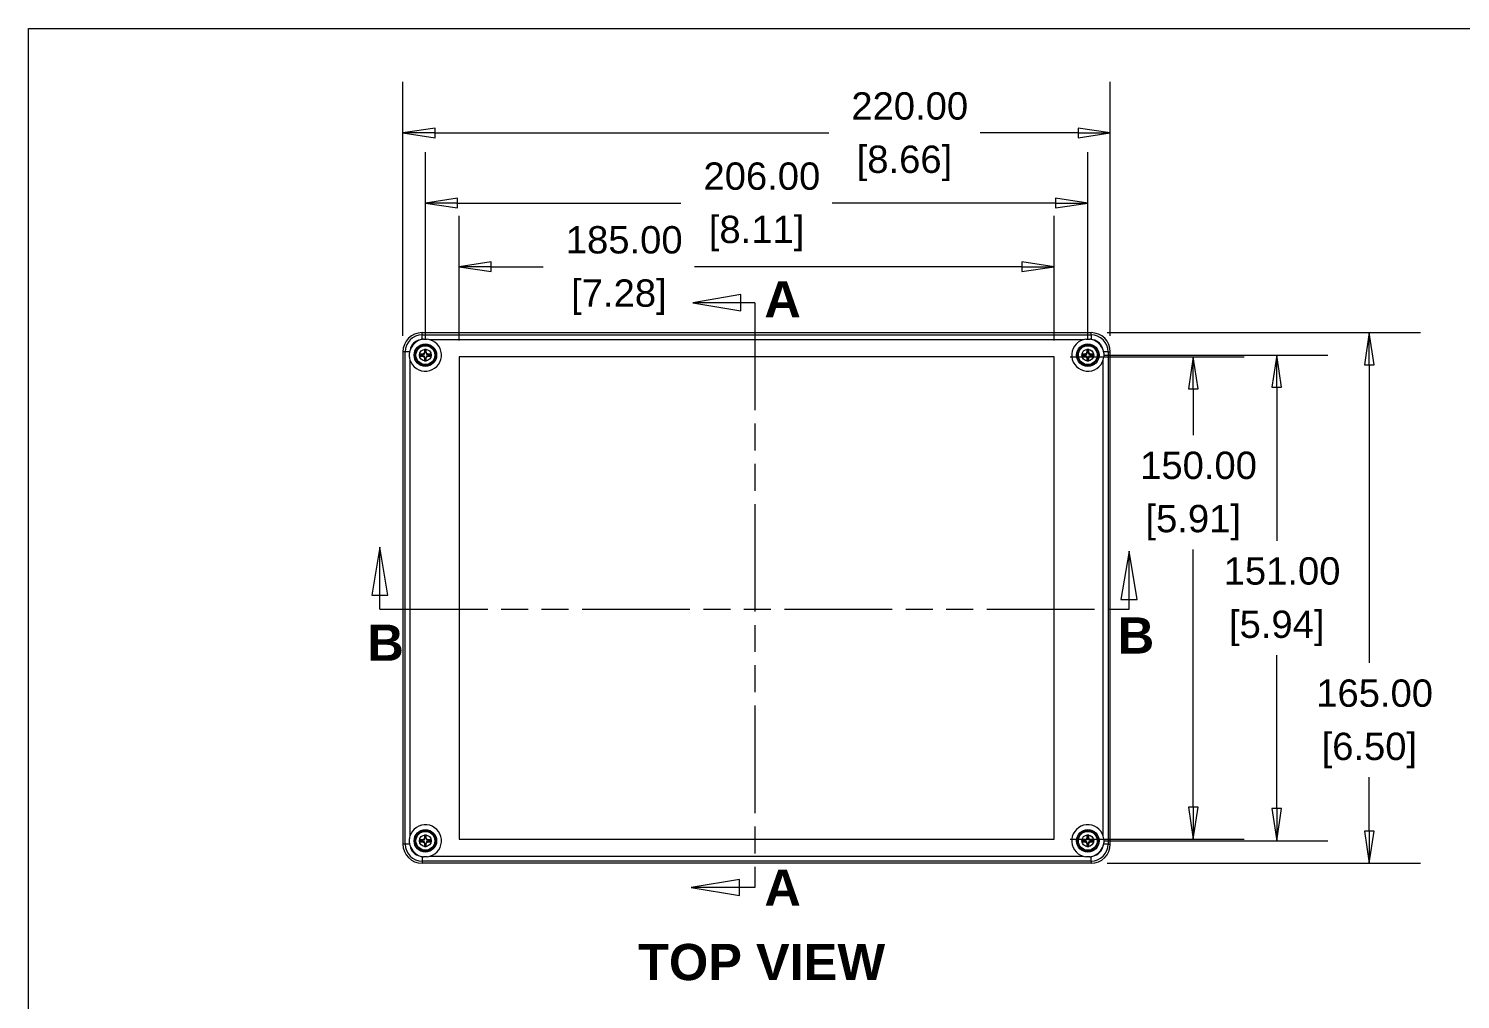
# Model space of a CAD drawing. Header units: millimetres. Extents: x 25 to 1372, y 25 to 1055.
# Drawn here: x 38.1 to 483.3, y 739.6 to 1041.4 of the extents above; entities that cross this region are included whole.
import ezdxf

# ---------------------------------------------------------------- set-up
doc = ezdxf.new("R2010")
doc.units = ezdxf.units.MM
doc.header["$LTSCALE"] = 5
doc.linetypes.add('DOUBLE_DASH_CHAIN', pattern=[1.2403, 0.6614, -0.0827, 0.1654, -0.0827, 0.1654, -0.0827])
for name, color, linetype, lineweight in [('Dimension (ANSI)', 7, 'Continuous', 9), ('Section Line (ANSI)', 7, 'DOUBLE_DASH_CHAIN', 9), ('Sketch Geometry (ANSI)', 7, 'Continuous', 9), ('Symbol (ANSI)', 7, 'Continuous', 9), ('Visible (ANSI)', 7, 'Continuous', 9), ('Visible Narrow (ANSI)', 7, 'Continuous', 9)]:
    doc.layers.add(name, color=color, linetype=linetype, lineweight=lineweight)
doc.styles.add('Label Text (ANSI)', font='arialbd.ttf')
doc.styles.add('Note Text (ANSI)', font='arial.ttf')
doc.dimstyles.new('Default - mm_inch (ANSI)', dxfattribs={"dimscale": 5, "dimtxt": 1.7, "dimasz": 2, "dimexe": 3.175, "dimexo": 1, "dimgap": 0.8, "dimtad": 0, "dimtih": 1, "dimtoh": 1, "dimrnd": 1e-08, "dimzin": 4, "dimdsep": 46, "dimtxsty": 'Note Text (ANSI)', "dimblk": 'Filled-1', "dimcen": 0.09, "dimdle": 10, "dimclrd": 256, "dimclre": 256, "dimclrt": 256, "dimadec": 1, "dimazin": 0, "dimtfac": 1.176471, "dimtofl": 0, "dimtmove": 0, "dimatfit": 3, "dimfxl": 0, "dimtolj": 1, "dimtzin": 0, "dimlwd": -1, "dimlwe": -1, "dimarcsym": 0})

# ---------------------------------------------------------------- blocks, each defined once
blk = doc.blocks.new('Borders Default Border')
at = {"layer": 'Sketch Geometry (ANSI)', "flags": 128}
blk.add_lwpolyline([(7.62, 7.62), (7.62, 208.28), (271.78, 208.28), (271.78, 7.62), (7.62, 7.62)], dxfattribs=at)
blk = doc.blocks.new('2dTransSection0')
at = {"layer": 'Section Line (ANSI)', "linetype": 'Continuous'}
for p, q in [((51.922, 191.74), (48.922, 191.24)), ((51.922, 190.74), (51.922, 191.74)), ((51.922, 191.24), (48.922, 191.24)), ((48.922, 191.24), (51.922, 190.74)), ((52.776, 191.24), (51.922, 191.24)), ((52.776, 191.24), (52.776, 189.949)), ((52.776, 156.161), (52.776, 154.871)), ((51.835, 155.371), (48.835, 154.871)), ((51.835, 154.371), (51.835, 155.371)), ((51.835, 154.871), (48.835, 154.871)), ((48.835, 154.871), (51.835, 154.371)), ((52.776, 154.871), (51.835, 154.871))]:
    blk.add_line(p, q, dxfattribs=at)
at = {"layer": 'Section Line (ANSI)', "linetype": 'DOUBLE_DASH_CHAIN', "ltscale": 2.020162}
blk.add_line((52.776, 191.24), (52.776, 154.871), dxfattribs=at)
at = {"layer": 'Section Line (ANSI)', "linetype": 'Continuous', "flags": 128}
for points in [[(51.922, 191.74), (48.922, 191.24), (51.922, 190.74), (51.922, 191.74)], [(51.835, 155.371), (48.835, 154.871), (51.835, 154.371), (51.835, 155.371)]]:
    blk.add_lwpolyline(points, dxfattribs=at)
at = {"layer": 'Section Line (ANSI)'}
for points in [[(51.922, 191.74), (48.922, 191.24), (51.922, 190.74), (51.922, 191.74)], [(51.835, 155.371), (48.835, 154.871), (51.835, 154.371), (51.835, 155.371)]]:
    blk.add_solid(points, dxfattribs=at)
at = {"layer": 'Section Line (ANSI)', "char_height": 2.25, "attachment_point": 7, "style": 'Label Text (ANSI)'}
for insert in [(53.378, 190.327), (53.38, 153.74)]:
    blk.add_mtext('A', dxfattribs=dict(at, insert=insert))
blk = doc.blocks.new('2dTransSection1')
at = {"layer": 'Section Line (ANSI)', "linetype": 'Continuous'}
for p, q in [((29.46, 176.046), (28.96, 173.046)), ((29.46, 173.046), (29.46, 176.046)), ((29.96, 173.046), (29.46, 176.046)), ((76.057, 175.781), (75.557, 172.781)), ((76.057, 172.781), (76.057, 175.781)), ((76.557, 172.781), (76.057, 175.781)), ((28.96, 173.046), (29.96, 173.046)), ((29.46, 172.176), (29.46, 173.046)), ((75.557, 172.781), (76.557, 172.781)), ((76.057, 172.176), (76.057, 172.781)), ((29.46, 172.176), (30.761, 172.176)), ((74.755, 172.176), (76.057, 172.176))]:
    blk.add_line(p, q, dxfattribs=at)
at = {"layer": 'Section Line (ANSI)', "linetype": 'DOUBLE_DASH_CHAIN', "ltscale": 2.028891}
blk.add_line((29.46, 172.176), (76.057, 172.176), dxfattribs=at)
at = {"layer": 'Section Line (ANSI)', "linetype": 'Continuous', "flags": 128}
for points in [[(29.96, 173.046), (29.46, 176.046), (28.96, 173.046), (29.96, 173.046)], [(76.557, 172.781), (76.057, 175.781), (75.557, 172.781), (76.557, 172.781)]]:
    blk.add_lwpolyline(points, dxfattribs=at)
at = {"layer": 'Section Line (ANSI)'}
for points in [[(29.96, 173.046), (29.46, 176.046), (28.96, 173.046), (29.96, 173.046)], [(76.557, 172.781), (76.057, 175.781), (75.557, 172.781), (76.557, 172.781)]]:
    blk.add_solid(points, dxfattribs=at)
at = {"layer": 'Section Line (ANSI)', "char_height": 2.25, "attachment_point": 7, "style": 'Label Text (ANSI)'}
for insert in [(28.686, 168.97), (75.357, 169.42)]:
    blk.add_mtext('B', dxfattribs=dict(at, insert=insert))
blk = doc.blocks.new('Filled-1')
at = {"color": 0}
for p, q in [((0, 0), (-1, 0.15)), ((-1, 0.15), (-1, -0.15)), ((-1, 0), (0, 0)), ((-1, -0.15), (0, 0))]:
    blk.add_line(p, q, dxfattribs=at)
at = {"color": 0, "flags": 128}
blk.add_lwpolyline([(-1, -0.15), (0, 0), (-1, 0.15), (-1, -0.15)], dxfattribs=at)
at = {"color": 0}
blk.add_solid([(-1, -0.15), (0, 0), (-1, 0.15), (-1, -0.15)], dxfattribs=at)
blk = doc.blocks.new('*D9')
at = {"layer": 'Defpoints', "color": 0, "transparency": 16777216}
for p in [(374.47, 1008.96), (154.47, 940.89), (374.47, 940.89)]:
    blk.add_point(p, dxfattribs=at)
at = {"layer": 'Dimension (ANSI)', "transparency": 16777216}
for p, q in [((154.47, 945.89), (154.47, 1024.83)), ((374.47, 945.89), (374.47, 1024.83)), ((164.47, 1008.96), (286.92, 1008.96)), ((364.47, 1008.96), (333.97, 1008.96))]:
    blk.add_line(p, q, dxfattribs=at)
at = {"layer": 'Dimension (ANSI)', "transparency": 16777216, "xscale": 10, "yscale": 10, "zscale": 10, "rotation": 180}
blk.add_blockref('Filled-1', (154.47, 1008.96), dxfattribs=at)
at = {"layer": 'Dimension (ANSI)', "transparency": 16777216, "xscale": 10, "yscale": 10, "zscale": 10}
blk.add_blockref('Filled-1', (374.47, 1008.96), dxfattribs=at)
at = {"layer": 'Dimension (ANSI)', "transparency": 16777216, "char_height": 8.5, "attachment_point": 5, "style": 'Note Text (ANSI)'}
for s, insert in [('\\A1; 220.00', (310.45, 1017.3)), ('\\A1;[8.66]', (310.45, 999.51))]:
    blk.add_mtext(s, dxfattribs=dict(at, insert=insert))
blk = doc.blocks.new('*D10')
at = {"layer": 'Defpoints', "color": 0, "transparency": 16777216}
for p in [(367.47, 987.15), (161.47, 939.89), (367.47, 939.89)]:
    blk.add_point(p, dxfattribs=at)
at = {"layer": 'Dimension (ANSI)', "transparency": 16777216}
for p, q in [((161.47, 944.89), (161.47, 1003.03)), ((367.47, 944.89), (367.47, 1003.03)), ((171.47, 987.15), (240.95, 987.15)), ((357.47, 987.15), (288, 987.15))]:
    blk.add_line(p, q, dxfattribs=at)
at = {"layer": 'Dimension (ANSI)', "transparency": 16777216, "xscale": 10, "yscale": 10, "zscale": 10, "rotation": 180}
blk.add_blockref('Filled-1', (161.47, 987.15), dxfattribs=at)
at = {"layer": 'Dimension (ANSI)', "transparency": 16777216, "xscale": 10, "yscale": 10, "zscale": 10}
blk.add_blockref('Filled-1', (367.47, 987.15), dxfattribs=at)
at = {"layer": 'Dimension (ANSI)', "transparency": 16777216, "char_height": 8.5, "attachment_point": 5, "style": 'Note Text (ANSI)'}
for s, insert in [('\\A1; 206.00', (264.47, 995.49)), ('\\A1;[8.11]', (264.47, 977.7))]:
    blk.add_mtext(s, dxfattribs=dict(at, insert=insert))
blk = doc.blocks.new('*D11')
at = {"layer": 'Defpoints', "color": 0, "transparency": 16777216}
for p in [(356.97, 967.35), (171.97, 939.39), (356.97, 939.39)]:
    blk.add_point(p, dxfattribs=at)
at = {"layer": 'Dimension (ANSI)', "transparency": 16777216}
for p, q in [((171.97, 944.39), (171.97, 983.22)), ((356.97, 944.39), (356.97, 983.22)), ((181.97, 967.35), (198.14, 967.35)), ((346.97, 967.35), (245.19, 967.35))]:
    blk.add_line(p, q, dxfattribs=at)
at = {"layer": 'Dimension (ANSI)', "transparency": 16777216, "xscale": 10, "yscale": 10, "zscale": 10, "rotation": 180}
blk.add_blockref('Filled-1', (171.97, 967.35), dxfattribs=at)
at = {"layer": 'Dimension (ANSI)', "transparency": 16777216, "xscale": 10, "yscale": 10, "zscale": 10}
blk.add_blockref('Filled-1', (356.97, 967.35), dxfattribs=at)
at = {"layer": 'Dimension (ANSI)', "transparency": 16777216, "char_height": 8.5, "attachment_point": 5, "style": 'Note Text (ANSI)'}
for s, insert in [('\\A1; 185.00', (221.66, 975.69)), ('\\A1;[7.28]', (221.66, 957.9))]:
    blk.add_mtext(s, dxfattribs=dict(at, insert=insert))
blk = doc.blocks.new('*D12')
at = {"layer": 'Defpoints', "color": 0, "transparency": 16777216}
for p in [(368.47, 946.89), (368.47, 781.89), (455.02, 781.89)]:
    blk.add_point(p, dxfattribs=at)
at = {"layer": 'Dimension (ANSI)', "transparency": 16777216}
for p, q in [((373.47, 946.89), (470.9, 946.89)), ((455.02, 936.89), (455.02, 844.2)), ((455.02, 791.89), (455.02, 808.63)), ((373.47, 781.89), (470.9, 781.89))]:
    blk.add_line(p, q, dxfattribs=at)
at = {"layer": 'Dimension (ANSI)', "transparency": 16777216, "xscale": 10, "yscale": 10, "zscale": 10}
for p, rotation in [((455.02, 946.89), 90), ((455.02, 781.89), 270)]:
    blk.add_blockref('Filled-1', p, dxfattribs=dict(at, rotation=rotation))
at = {"layer": 'Dimension (ANSI)', "transparency": 16777216, "char_height": 8.5, "attachment_point": 5, "style": 'Note Text (ANSI)'}
for s, insert in [('\\A1; 165.00', (455.02, 834.75)), ('\\A1;[6.50]', (455.02, 816.97))]:
    blk.add_mtext(s, dxfattribs=dict(at, insert=insert))
blk = doc.blocks.new('*D13')
at = {"layer": 'Defpoints', "color": 0, "transparency": 16777216}
for p in [(367.47, 939.89), (367.47, 788.89), (426.23, 788.89)]:
    blk.add_point(p, dxfattribs=at)
at = {"layer": 'Dimension (ANSI)', "transparency": 16777216}
for p, q in [((372.47, 939.89), (442.1, 939.89)), ((426.23, 929.89), (426.23, 882.18)), ((426.23, 798.89), (426.23, 846.6)), ((372.47, 788.89), (442.1, 788.89))]:
    blk.add_line(p, q, dxfattribs=at)
at = {"layer": 'Dimension (ANSI)', "transparency": 16777216, "xscale": 10, "yscale": 10, "zscale": 10}
for p, rotation in [((426.23, 939.89), 90), ((426.23, 788.89), 270)]:
    blk.add_blockref('Filled-1', p, dxfattribs=dict(at, rotation=rotation))
at = {"layer": 'Dimension (ANSI)', "transparency": 16777216, "char_height": 8.5, "attachment_point": 5, "style": 'Note Text (ANSI)'}
for s, insert in [('\\A1; 151.00', (426.23, 872.73)), ('\\A1;[5.94]', (426.23, 854.94))]:
    blk.add_mtext(s, dxfattribs=dict(at, insert=insert))
blk = doc.blocks.new('*D14')
at = {"layer": 'Defpoints', "color": 0, "transparency": 16777216}
for p in [(356.97, 939.39), (400.26, 939.39), (356.97, 789.39)]:
    blk.add_point(p, dxfattribs=at)
at = {"layer": 'Dimension (ANSI)', "transparency": 16777216}
for p, q in [((361.97, 939.39), (416.13, 939.39)), ((400.26, 929.39), (400.26, 915.02)), ((400.26, 799.39), (400.26, 879.45)), ((361.97, 789.39), (416.13, 789.39))]:
    blk.add_line(p, q, dxfattribs=at)
at = {"layer": 'Dimension (ANSI)', "transparency": 16777216, "xscale": 10, "yscale": 10, "zscale": 10}
for p, rotation in [((400.26, 939.39), 90), ((400.26, 789.39), 270)]:
    blk.add_blockref('Filled-1', p, dxfattribs=dict(at, rotation=rotation))
at = {"layer": 'Dimension (ANSI)', "transparency": 16777216, "char_height": 8.5, "attachment_point": 5, "style": 'Note Text (ANSI)'}
for s, insert in [('\\A1; 150.00', (400.26, 905.57)), ('\\A1;[5.91]', (400.26, 887.79))]:
    blk.add_mtext(s, dxfattribs=dict(at, insert=insert))

msp = doc.modelspace()

# ---------------------------------------------------------------- linework, layer by layer
at = {"layer": 'Visible (ANSI)'}
for p, q in [((160.474, 946.89), (368.474, 946.89)), ((160.87, 944.854), (162.078, 944.854)), ((366.87, 944.854), (368.078, 944.854)), ((154.474, 940.89), (154.474, 787.89)), ((156.511, 939.286), (156.511, 940.494)), ((159.855, 940.014), (160.525, 940.014)), ((160.525, 939.767), (159.855, 939.767)), ((160.5, 940.185), (160.525, 940.014)), ((160.5, 939.596), (160.525, 939.767)), ((160.525, 940.014), (161.161, 940.203)), ((161.161, 939.577), (160.525, 939.767)), ((161.021, 940.344), (161.161, 940.203)), ((161.021, 939.437), (161.161, 939.577)), ((161.161, 940.203), (161.35, 940.839)), ((161.35, 938.941), (161.161, 939.577)), ((161.179, 940.864), (161.35, 940.839)), ((161.35, 940.839), (161.35, 941.509)), ((161.598, 941.509), (161.598, 940.839)), ((161.769, 940.864), (161.598, 940.839)), ((161.598, 940.839), (161.787, 940.203)), ((161.787, 939.577), (161.598, 938.941)), ((161.927, 940.344), (161.787, 940.203)), ((161.787, 940.203), (162.423, 940.014)), ((162.423, 939.767), (161.787, 939.577)), ((161.927, 939.437), (161.787, 939.577)), ((162.448, 940.185), (162.423, 940.014)), ((162.423, 940.014), (163.093, 940.014)), ((163.093, 939.767), (162.423, 939.767)), ((162.448, 939.596), (162.423, 939.767)), ((365.855, 940.014), (366.525, 940.014)), ((366.525, 939.767), (365.855, 939.767)), ((366.5, 940.185), (366.525, 940.014)), ((366.5, 939.596), (366.525, 939.767)), ((366.525, 940.014), (367.161, 940.203)), ((367.161, 939.577), (366.525, 939.767)), ((367.021, 940.344), (367.161, 940.203)), ((367.021, 939.437), (367.161, 939.577)), ((367.161, 940.203), (367.35, 940.839)), ((367.35, 938.941), (367.161, 939.577)), ((367.179, 940.864), (367.35, 940.839)), ((367.35, 940.839), (367.35, 941.509)), ((367.598, 941.509), (367.598, 940.839)), ((367.769, 940.864), (367.598, 940.839)), ((367.598, 940.839), (367.787, 940.203)), ((367.787, 939.577), (367.598, 938.941)), ((367.927, 940.344), (367.787, 940.203)), ((367.787, 940.203), (368.423, 940.014)), ((368.423, 939.767), (367.787, 939.577)), ((367.927, 939.437), (367.787, 939.577)), ((368.448, 940.185), (368.423, 940.014)), ((368.423, 940.014), (369.093, 940.014)), ((369.093, 939.767), (368.423, 939.767)), ((368.448, 939.596), (368.423, 939.767)), ((372.437, 940.494), (372.437, 939.286)), ((374.474, 787.89), (374.474, 940.89)), ((161.179, 938.916), (161.35, 938.941)), ((161.35, 938.271), (161.35, 938.941)), ((161.769, 938.916), (161.598, 938.941)), ((161.598, 938.941), (161.598, 938.271)), ((171.974, 939.39), (171.974, 789.39)), ((356.974, 939.39), (171.974, 939.39)), ((356.974, 789.39), (356.974, 939.39)), ((367.179, 938.916), (367.35, 938.941)), ((367.35, 938.271), (367.35, 938.941)), ((367.769, 938.916), (367.598, 938.941)), ((367.598, 938.941), (367.598, 938.271)), ((156.511, 788.286), (156.511, 789.494)), ((159.855, 789.014), (160.525, 789.014)), ((160.525, 788.767), (159.855, 788.767)), ((160.5, 789.185), (160.525, 789.014)), ((160.5, 788.596), (160.525, 788.767)), ((160.525, 789.014), (161.161, 789.203)), ((161.161, 788.577), (160.525, 788.767)), ((161.021, 789.344), (161.161, 789.203)), ((161.021, 788.437), (161.161, 788.577)), ((161.161, 789.203), (161.35, 789.839)), ((161.35, 787.941), (161.161, 788.577)), ((161.179, 789.864), (161.35, 789.839)), ((161.35, 789.839), (161.35, 790.509)), ((161.598, 790.509), (161.598, 789.839)), ((161.769, 789.864), (161.598, 789.839)), ((161.598, 789.839), (161.787, 789.203)), ((161.787, 788.577), (161.598, 787.941)), ((161.927, 789.344), (161.787, 789.203)), ((161.787, 789.203), (162.423, 789.014)), ((162.423, 788.767), (161.787, 788.577)), ((161.927, 788.437), (161.787, 788.577)), ((162.448, 789.185), (162.423, 789.014)), ((162.423, 789.014), (163.093, 789.014)), ((163.093, 788.767), (162.423, 788.767)), ((162.448, 788.596), (162.423, 788.767)), ((171.974, 789.39), (356.974, 789.39)), ((365.855, 789.014), (366.525, 789.014)), ((366.525, 788.767), (365.855, 788.767)), ((366.5, 789.185), (366.525, 789.014)), ((366.5, 788.596), (366.525, 788.767)), ((366.525, 789.014), (367.161, 789.203)), ((367.161, 788.577), (366.525, 788.767)), ((367.021, 789.344), (367.161, 789.203)), ((367.021, 788.437), (367.161, 788.577)), ((367.161, 789.203), (367.35, 789.839)), ((367.35, 787.941), (367.161, 788.577)), ((367.179, 789.864), (367.35, 789.839)), ((367.35, 789.839), (367.35, 790.509)), ((367.598, 790.509), (367.598, 789.839)), ((367.769, 789.864), (367.598, 789.839)), ((367.598, 789.839), (367.787, 789.203)), ((367.787, 788.577), (367.598, 787.941)), ((367.927, 789.344), (367.787, 789.203)), ((367.787, 789.203), (368.423, 789.014)), ((368.423, 788.767), (367.787, 788.577)), ((367.927, 788.437), (367.787, 788.577)), ((368.448, 789.185), (368.423, 789.014)), ((368.423, 789.014), (369.093, 789.014)), ((369.093, 788.767), (368.423, 788.767)), ((368.448, 788.596), (368.423, 788.767)), ((372.437, 789.494), (372.437, 788.286)), ((162.078, 783.927), (160.87, 783.927)), ((161.179, 787.916), (161.35, 787.941)), ((161.35, 787.271), (161.35, 787.941)), ((161.769, 787.916), (161.598, 787.941)), ((161.598, 787.941), (161.598, 787.271)), ((368.078, 783.927), (366.87, 783.927)), ((367.179, 787.916), (367.35, 787.941)), ((367.35, 787.271), (367.35, 787.941)), ((367.769, 787.916), (367.598, 787.941)), ((367.598, 787.941), (367.598, 787.271)), ((368.474, 781.89), (160.474, 781.89))]:
    msp.add_line(p, q, dxfattribs=at)
for centre, radius in [((161.474, 939.89), 3.5), ((161.474, 939.89), 3.151), ((161.474, 939.89), 2.935), ((367.474, 939.89), 3.5), ((367.474, 939.89), 3.151), ((367.474, 939.89), 2.935), ((161.474, 788.89), 3.5), ((161.474, 788.89), 3.151), ((161.474, 788.89), 2.935), ((367.474, 788.89), 3.5), ((367.474, 788.89), 3.151), ((367.474, 788.89), 2.935)]:
    msp.add_circle(centre, radius, dxfattribs=at)
for centre, radius, start, end in [((160.474, 940.89), 6, 90, 180), ((161.474, 939.89), 5, 196.64712, 73.35288), ((161.474, 939.89), 5, 108.28569, 161.71431), ((367.474, 939.89), 5, 106.64712, 343.35288), ((368.474, 940.89), 6, 0, 90), ((367.474, 939.89), 5, 18.28569, 71.71431), ((161.474, 939.89), 1.783, 170.85813, 189.14187), ((161.474, 939.89), 1.624, 175.63163, 184.36837), ((161.474, 939.89), 1.783, 80.85813, 99.14187), ((161.474, 939.89), 1.624, 85.63163, 94.36837), ((161.474, 939.89), 1.624, 355.63163, 4.36837), ((161.474, 939.89), 1.783, 350.85813, 9.14187), ((367.474, 939.89), 1.783, 170.85813, 189.14187), ((367.474, 939.89), 1.624, 175.63163, 184.36837), ((367.474, 939.89), 1.783, 80.85813, 99.14187), ((367.474, 939.89), 1.624, 85.63163, 94.36837), ((367.474, 939.89), 1.624, 355.63163, 4.36837), ((367.474, 939.89), 1.783, 350.85813, 9.14187), ((161.474, 939.89), 1.783, 260.85813, 279.14187), ((161.474, 939.89), 1.624, 265.63163, 274.36837), ((367.474, 939.89), 1.783, 260.85813, 279.14187), ((367.474, 939.89), 1.624, 265.63163, 274.36837), ((161.474, 788.89), 5, 286.64712, 163.35288), ((367.474, 788.89), 5, 16.64712, 253.35288), ((161.474, 788.89), 1.783, 170.85813, 189.14187), ((161.474, 788.89), 1.624, 175.63163, 184.36837), ((161.474, 788.89), 1.783, 80.85813, 99.14187), ((161.474, 788.89), 1.624, 85.63163, 94.36837), ((161.474, 788.89), 1.624, 355.63163, 4.36837), ((161.474, 788.89), 1.783, 350.85813, 9.14187), ((367.474, 788.89), 1.783, 170.85813, 189.14187), ((367.474, 788.89), 1.624, 175.63163, 184.36837), ((367.474, 788.89), 1.783, 80.85813, 99.14187), ((367.474, 788.89), 1.624, 85.63163, 94.36837), ((367.474, 788.89), 1.624, 355.63163, 4.36837), ((367.474, 788.89), 1.783, 350.85813, 9.14187), ((160.474, 787.89), 6, 180, 270), ((161.474, 788.89), 5, 198.28569, 251.71431), ((161.474, 788.89), 1.783, 260.85813, 279.14187), ((161.474, 788.89), 1.624, 265.63163, 274.36837), ((367.474, 788.89), 1.783, 260.85813, 279.14187), ((367.474, 788.89), 1.624, 265.63163, 274.36837), ((368.474, 787.89), 6, 270, 0), ((367.474, 788.89), 5, 288.28569, 341.71431)]:
    msp.add_arc(centre, radius, start, end, dxfattribs=at)
for centre, major_axis, start_param, end_param in [((161.474, 937.296), (16.666, 0), 1.6292754, 1.6766415), ((161.474, 942.485), (-16.666, 0), 1.4649511, 1.5123173), ((162.142, 937.651), (16.008, 4.773), 1.5890467, 1.6216563), ((162.142, 942.129), (-16.008, 4.773), 1.5199364, 1.552546), ((163.713, 939.223), (4.773, 16.008), 1.5199364, 1.552546), ((163.713, 940.558), (-4.773, 16.008), 1.5890467, 1.6216563), ((164.068, 939.89), (0, 16.666), 1.4649511, 1.5123173), ((158.88, 939.89), (0, -16.666), 1.6292754, 1.6766415), ((159.235, 939.223), (4.773, -16.008), 1.5890467, 1.6216563), ((159.235, 940.558), (-4.773, -16.008), 1.5199364, 1.552546), ((160.806, 937.651), (16.008, -4.773), 1.5199364, 1.552546), ((160.806, 942.129), (-16.008, -4.773), 1.5890467, 1.6216563), ((161.474, 937.296), (16.666, 0), 1.4649511, 1.5123173), ((161.474, 942.485), (-16.666, 0), 1.6292754, 1.6766415), ((367.474, 937.296), (16.666, 0), 1.6292754, 1.6766415), ((367.474, 942.485), (-16.666, 0), 1.4649511, 1.5123173), ((368.142, 937.651), (16.008, 4.773), 1.5890467, 1.6216563), ((368.142, 942.129), (-16.008, 4.773), 1.5199364, 1.552546), ((369.713, 939.223), (4.773, 16.008), 1.5199364, 1.552546), ((369.713, 940.558), (-4.773, 16.008), 1.5890467, 1.6216563), ((370.068, 939.89), (0, 16.666), 1.4649511, 1.5123173), ((364.88, 939.89), (0, -16.666), 1.6292754, 1.6766415), ((365.235, 939.223), (4.773, -16.008), 1.5890467, 1.6216563), ((365.235, 940.558), (-4.773, -16.008), 1.5199364, 1.552546), ((366.806, 937.651), (16.008, -4.773), 1.5199364, 1.552546), ((366.806, 942.129), (-16.008, -4.773), 1.5890467, 1.6216563), ((367.474, 937.296), (16.666, 0), 1.4649511, 1.5123173), ((367.474, 942.485), (-16.666, 0), 1.6292754, 1.6766415), ((164.068, 939.89), (0, 16.666), 1.6292754, 1.6766415), ((158.88, 939.89), (0, -16.666), 1.4649511, 1.5123173), ((370.068, 939.89), (0, 16.666), 1.6292754, 1.6766415), ((364.88, 939.89), (0, -16.666), 1.4649511, 1.5123173), ((161.474, 786.296), (16.666, 0), 1.6292754, 1.6766415), ((161.474, 791.485), (-16.666, 0), 1.4649511, 1.5123173), ((162.142, 786.651), (16.008, 4.773), 1.5890467, 1.6216563), ((162.142, 791.129), (-16.008, 4.773), 1.5199364, 1.552546), ((163.713, 788.223), (4.773, 16.008), 1.5199364, 1.552546), ((163.713, 789.558), (-4.773, 16.008), 1.5890467, 1.6216563), ((164.068, 788.89), (0, 16.666), 1.4649511, 1.5123173), ((158.88, 788.89), (0, -16.666), 1.6292754, 1.6766415), ((159.235, 788.223), (4.773, -16.008), 1.5890467, 1.6216563), ((159.235, 789.558), (-4.773, -16.008), 1.5199364, 1.552546), ((160.806, 786.651), (16.008, -4.773), 1.5199364, 1.552546), ((160.806, 791.129), (-16.008, -4.773), 1.5890467, 1.6216563), ((161.474, 786.296), (16.666, 0), 1.4649511, 1.5123173), ((161.474, 791.485), (-16.666, 0), 1.6292754, 1.6766415), ((367.474, 786.296), (16.666, 0), 1.6292754, 1.6766415), ((367.474, 791.485), (-16.666, 0), 1.4649511, 1.5123173), ((368.142, 786.651), (16.008, 4.773), 1.5890467, 1.6216563), ((368.142, 791.129), (-16.008, 4.773), 1.5199364, 1.552546), ((369.713, 788.223), (4.773, 16.008), 1.5199364, 1.552546), ((369.713, 789.558), (-4.773, 16.008), 1.5890467, 1.6216563), ((370.068, 788.89), (0, 16.666), 1.4649511, 1.5123173), ((364.88, 788.89), (0, -16.666), 1.6292754, 1.6766415), ((365.235, 788.223), (4.773, -16.008), 1.5890467, 1.6216563), ((365.235, 789.558), (-4.773, -16.008), 1.5199364, 1.552546), ((366.806, 786.651), (16.008, -4.773), 1.5199364, 1.552546), ((366.806, 791.129), (-16.008, -4.773), 1.5890467, 1.6216563), ((367.474, 786.296), (16.666, 0), 1.4649511, 1.5123173), ((367.474, 791.485), (-16.666, 0), 1.6292754, 1.6766415), ((164.068, 788.89), (0, 16.666), 1.6292754, 1.6766415), ((158.88, 788.89), (0, -16.666), 1.4649511, 1.5123173), ((370.068, 788.89), (0, 16.666), 1.6292754, 1.6766415), ((364.88, 788.89), (0, -16.666), 1.4649511, 1.5123173)]:
    msp.add_ellipse(centre, major_axis=major_axis, ratio=0.1736482, start_param=start_param, end_param=end_param, dxfattribs=at)
for points, degree in [([(160.474, 944.789), (160.282, 944.75), (160.093, 944.7), (159.905, 944.638)], 3), ([(160.87, 944.854), (160.736, 944.837), (160.605, 944.816), (160.474, 944.789)], 3), ([(162.906, 944.681), (162.636, 944.761), (162.36, 944.819), (162.078, 944.854)], 3), ([(366.87, 944.854), (366.588, 944.819), (366.312, 944.761), (366.042, 944.681)], 3), ([(368.474, 944.789), (368.343, 944.816), (368.212, 944.837), (368.078, 944.854)], 3), ([(369.043, 944.638), (368.857, 944.699), (368.667, 944.75), (368.474, 944.789)], 3), ([(156.575, 940.89), (156.548, 940.76), (156.527, 940.628), (156.511, 940.494)], 3), ([(156.726, 941.459), (156.665, 941.273), (156.614, 941.083), (156.575, 940.89)], 3), ([(159.855, 940.014), (159.784, 940.09), (159.713, 940.174)], 2), ([(159.855, 939.767), (159.784, 939.69), (159.713, 939.607)], 2), ([(161.191, 941.651), (161.274, 941.58), (161.35, 941.509)], 2), ([(161.757, 941.651), (161.674, 941.58), (161.598, 941.509)], 2), ([(163.235, 940.174), (163.164, 940.09), (163.093, 940.014)], 2), ([(163.093, 939.767), (163.164, 939.69), (163.235, 939.607)], 2), ([(365.855, 940.014), (365.784, 940.09), (365.713, 940.174)], 2), ([(365.855, 939.767), (365.784, 939.69), (365.713, 939.607)], 2), ([(367.191, 941.651), (367.274, 941.58), (367.35, 941.509)], 2), ([(367.757, 941.651), (367.674, 941.58), (367.598, 941.509)], 2), ([(369.235, 940.174), (369.164, 940.09), (369.093, 940.014)], 2), ([(369.093, 939.767), (369.164, 939.69), (369.235, 939.607)], 2), ([(372.373, 940.89), (372.333, 941.084), (372.283, 941.273), (372.222, 941.459)], 3), ([(372.437, 940.494), (372.421, 940.628), (372.4, 940.76), (372.373, 940.89)], 3), ([(156.511, 939.286), (156.545, 939.004), (156.603, 938.728), (156.684, 938.458)], 3), ([(161.35, 938.271), (161.274, 938.2), (161.191, 938.13)], 2), ([(161.598, 938.271), (161.674, 938.2), (161.757, 938.13)], 2), ([(367.35, 938.271), (367.274, 938.2), (367.191, 938.13)], 2), ([(367.598, 938.271), (367.674, 938.2), (367.757, 938.13)], 2), ([(372.264, 938.458), (372.345, 938.728), (372.403, 939.004), (372.437, 939.286)], 3), ([(156.684, 790.323), (156.603, 790.053), (156.545, 789.777), (156.511, 789.494)], 3), ([(156.511, 788.286), (156.527, 788.153), (156.548, 788.021), (156.575, 787.89)], 3), ([(159.855, 789.014), (159.784, 789.09), (159.713, 789.174)], 2), ([(159.855, 788.767), (159.784, 788.69), (159.713, 788.607)], 2), ([(161.191, 790.651), (161.274, 790.58), (161.35, 790.509)], 2), ([(161.757, 790.651), (161.674, 790.58), (161.598, 790.509)], 2), ([(163.235, 789.174), (163.164, 789.09), (163.093, 789.014)], 2), ([(163.093, 788.767), (163.164, 788.69), (163.235, 788.607)], 2), ([(365.855, 789.014), (365.784, 789.09), (365.713, 789.174)], 2), ([(365.855, 788.767), (365.784, 788.69), (365.713, 788.607)], 2), ([(367.191, 790.651), (367.274, 790.58), (367.35, 790.509)], 2), ([(367.757, 790.651), (367.674, 790.58), (367.598, 790.509)], 2), ([(369.235, 789.174), (369.164, 789.09), (369.093, 789.014)], 2), ([(369.093, 788.767), (369.164, 788.69), (369.235, 788.607)], 2), ([(372.437, 789.494), (372.403, 789.777), (372.345, 790.053), (372.264, 790.323)], 3), ([(372.373, 787.89), (372.4, 788.021), (372.421, 788.153), (372.437, 788.286)], 3), ([(156.575, 787.89), (156.615, 787.697), (156.665, 787.507), (156.726, 787.321)], 3), ([(159.905, 784.143), (160.093, 784.081), (160.282, 784.03), (160.474, 783.991)], 3), ([(160.474, 783.991), (160.605, 783.965), (160.736, 783.943), (160.87, 783.927)], 3), ([(161.35, 787.271), (161.274, 787.2), (161.191, 787.13)], 2), ([(161.598, 787.271), (161.674, 787.2), (161.757, 787.13)], 2), ([(162.078, 783.927), (162.36, 783.961), (162.636, 784.019), (162.906, 784.1)], 3), ([(366.042, 784.1), (366.312, 784.019), (366.588, 783.961), (366.87, 783.927)], 3), ([(367.35, 787.271), (367.274, 787.2), (367.191, 787.13)], 2), ([(367.598, 787.271), (367.674, 787.2), (367.757, 787.13)], 2), ([(368.078, 783.927), (368.212, 783.943), (368.343, 783.965), (368.474, 783.991)], 3), ([(368.474, 783.991), (368.668, 784.031), (368.857, 784.081), (369.043, 784.143)], 3), ([(372.222, 787.321), (372.283, 787.508), (372.334, 787.698), (372.373, 787.89)], 3)]:
    msp.add_open_spline(points, degree=degree, dxfattribs=at)
at = {"layer": 'Visible Narrow (ANSI)'}
for p, q in [((160.474, 946.179), (160.474, 946.89)), ((160.474, 946.179), (368.474, 946.179)), ((160.474, 944.789), (160.474, 946.179)), ((366.042, 944.681), (162.906, 944.681)), ((368.474, 946.179), (368.474, 946.89)), ((368.474, 946.179), (368.474, 944.789)), ((155.186, 940.89), (154.474, 940.89)), ((155.186, 787.89), (155.186, 940.89)), ((156.575, 940.89), (155.186, 940.89)), ((373.762, 940.89), (372.373, 940.89)), ((373.762, 940.89), (373.762, 787.89)), ((373.762, 940.89), (374.474, 940.89)), ((156.684, 938.458), (156.684, 790.323)), ((372.264, 790.323), (372.264, 938.458)), ((155.186, 787.89), (154.474, 787.89)), ((156.575, 787.89), (155.186, 787.89)), ((160.474, 783.991), (160.474, 782.602)), ((162.906, 784.1), (366.042, 784.1)), ((368.474, 782.602), (368.474, 783.991)), ((373.762, 787.89), (372.373, 787.89)), ((373.762, 787.89), (374.474, 787.89)), ((368.474, 782.602), (160.474, 782.602)), ((160.474, 782.602), (160.474, 781.89)), ((368.474, 782.602), (368.474, 781.89))]:
    msp.add_line(p, q, dxfattribs=at)
for centre in [(161.474, 939.89), (367.474, 939.89), (161.474, 788.89), (367.474, 788.89)]:
    msp.add_circle(centre, 1.834, dxfattribs=at)
for centre, radius, start, end in [((160.474, 940.89), 5.288, 90, 180), ((160.474, 940.89), 3.79, 98.63015, 171.36985), ((368.474, 940.89), 5.288, 0, 90), ((368.474, 940.89), 3.79, 8.63015, 81.36985), ((160.474, 787.89), 5.288, 180, 270), ((160.474, 787.89), 3.79, 188.63015, 261.36985), ((368.474, 787.89), 5.288, 270, 0), ((368.474, 787.89), 3.79, 278.63015, 351.36985)]:
    msp.add_arc(centre, radius, start, end, dxfattribs=at)

# ---------------------------------------------------------------- block references
at = {"xscale": 5, "yscale": 5, "zscale": 5}
msp.add_blockref('Borders Default Border', (0, 0), dxfattribs=at)
at = {"layer": 'Section Line (ANSI)', "xscale": 5, "yscale": 5, "zscale": 5}
for name in ['2dTransSection0', '2dTransSection1']:
    msp.add_blockref(name, (0, 0), dxfattribs=at)

# ---------------------------------------------------------------- texts
at = {"layer": 'Symbol (ANSI)', "insert": (227.615, 745.417), "char_height": 11.25, "attachment_point": 7, "style": 'Label Text (ANSI)'}
msp.add_mtext('TOP VIEW', dxfattribs=at)

# ---------------------------------------------------------------- dimensions: what is measured, and where the dimension line sits
at = {"layer": 'Dimension (ANSI)'}
for base, p1, p2, angle, text, override, picture, middle in [((374.474, 1008.957), (154.474, 940.89), (374.474, 940.89), 180, ' <>\\X[8.66]', {"dimgap": 0.8, "dimtih": 0, "dimtoh": 0, "dimdec": 2, "dimpost": '\\X', "dimtol": 0, "dimlim": 0, "dimtp": 0, "dimtm": 0, "dimtdec": 2, "dimatfit": 1}, '*D9', (310.446, 1008.957)), ((367.474, 987.151), (161.474, 939.89), (367.474, 939.89), 180, ' <>\\X[8.11]', {"dimgap": 0.8, "dimtih": 0, "dimtoh": 0, "dimdec": 2, "dimpost": '\\X', "dimtol": 0, "dimlim": 0, "dimtp": 0, "dimtm": 0, "dimtdec": 2, "dimatfit": 1}, '*D10', (264.474, 987.151)), ((356.974, 967.347), (171.974, 939.39), (356.974, 939.39), 180, ' <>\\X[7.28]', {"dimgap": 0.8, "dimtih": 0, "dimtoh": 0, "dimdec": 2, "dimpost": '\\X', "dimtol": 0, "dimlim": 0, "dimtp": 0, "dimtm": 0, "dimtdec": 2, "dimatfit": 1}, '*D11', (221.665, 967.347)), ((455.024, 781.89), (368.474, 946.89), (368.474, 781.89), 90, ' <>\\X[6.50]', {"dimgap": 0.8, "dimdec": 2, "dimpost": '\\X', "dimtol": 0, "dimlim": 0, "dimtp": 0, "dimtm": 0, "dimtdec": 2, "dimatfit": 1}, '*D12', (455.024, 826.415)), ((426.225, 788.89), (367.474, 939.89), (367.474, 788.89), 90, ' <>\\X[5.94]', {"dimgap": 0.8, "dimdec": 2, "dimpost": '\\X', "dimtol": 0, "dimlim": 0, "dimtp": 0, "dimtm": 0, "dimtdec": 2, "dimatfit": 1}, '*D13', (426.225, 864.39)), ((400.259, 939.39), (356.974, 789.39), (356.974, 939.39), 90, ' <>\\X[5.91]', {"dimgap": 0.8, "dimdec": 2, "dimpost": '\\X', "dimtol": 0, "dimlim": 0, "dimtp": 0, "dimtm": 0, "dimtdec": 2, "dimatfit": 1}, '*D14', (400.259, 897.233))]:
    dim = msp.add_linear_dim(base=base, p1=p1, p2=p2, angle=angle, text=text, dimstyle='Default - mm_inch (ANSI)', override=override, dxfattribs=at)
    dim.commit()
    dim.dimension.update_dxf_attribs({"geometry": picture, "text_midpoint": middle, "dimtype": 160})

doc.saveas('drawing.dxf')
